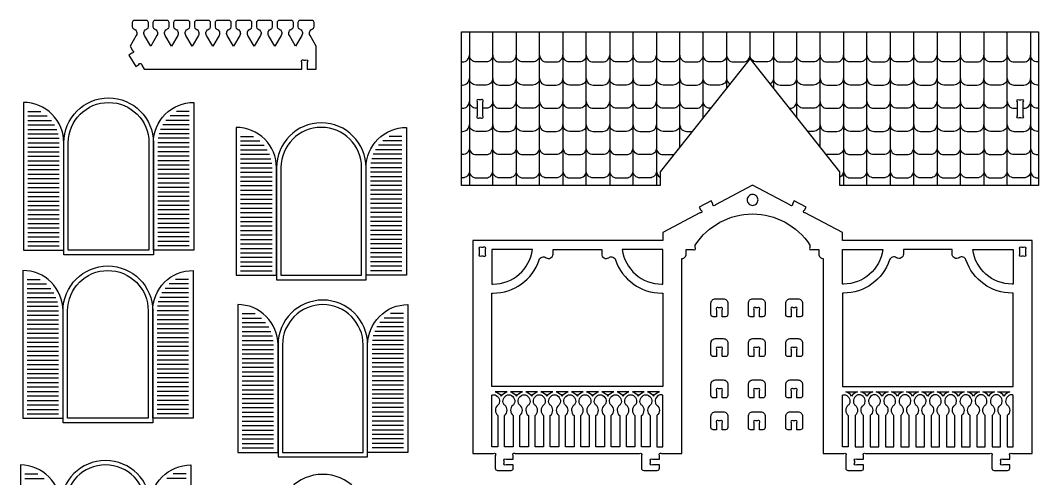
# Model space of a CAD drawing. Extents: x 3386 to 4524, y 988 to 1722.
# Drawn here: x 3386 to 3931, y 1476 to 1721 of the extents above; entities that cross this region are included whole.
import ezdxf

# ---------------------------------------------------------------- set-up
doc = ezdxf.new("R2010")
doc.units = 0
doc.header["$MEASUREMENT"] = 0
doc.layers.add('LAYER1', color=18, linetype='CONTINUOUS')

msp = doc.modelspace()

# ---------------------------------------------------------------- linework, layer by layer
at = {"layer": 'LAYER1'}
for points in [[(3444.72, 1707.22), (3446.08, 1705.01, -1), (3445.74, 1703.55), (3444.09, 1702.53), (3447.87, 1696.41), (3449.52, 1697.43, -1), (3450.98, 1697.08), (3452.34, 1694.88), (3536.67, 1694.88), (3536.67, 1698.62, -1), (3537.74, 1699.68), (3538.61, 1699.68, -1), (3539.67, 1698.62), (3539.67, 1694.88), (3544.47, 1694.88), (3544.47, 1707.21), (3541.12, 1713.02, -0.475677), (3542.45, 1716.5, 0.32375), (3543.27, 1717.64), (3543.27, 1719.89, 0.414214), (3542.07, 1721.09), (3535.79, 1721.09, 0.414214), (3534.59, 1719.89), (3534.59, 1717.64, 0.32375), (3535.41, 1716.5, -0.475677), (3536.74, 1713.02), (3533.39, 1707.21), (3530.04, 1713.02, -0.475677), (3531.36, 1716.5, 0.32375), (3532.19, 1717.64), (3532.19, 1719.89, 0.414214), (3530.99, 1721.09), (3524.7, 1721.09, 0.414214), (3523.5, 1719.89), (3523.5, 1717.64, 0.32375), (3524.33, 1716.5, -0.475677), (3525.66, 1713.02), (3522.3, 1707.21), (3518.95, 1713.02, -0.475677), (3520.28, 1716.5, 0.32375), (3521.1, 1717.64), (3521.1, 1719.89, 0.414214), (3519.9, 1721.09), (3513.62, 1721.09, 0.414214), (3512.42, 1719.89), (3512.42, 1717.64, 0.32375), (3513.24, 1716.5, -0.475677), (3514.57, 1713.02), (3511.22, 1707.21), (3507.87, 1713.02, -0.475677), (3509.2, 1716.5, 0.32375), (3510.02, 1717.64), (3510.02, 1719.89, 0.414214), (3508.82, 1721.09), (3502.54, 1721.09, 0.414214), (3501.34, 1719.89), (3501.34, 1717.64, 0.32375), (3502.16, 1716.5, -0.475677), (3503.49, 1713.02), (3500.14, 1707.21), (3496.78, 1713.02, -0.475677), (3498.11, 1716.5, 0.32375), (3498.94, 1717.64), (3498.94, 1719.89, 0.414214), (3497.74, 1721.09), (3491.45, 1721.09, 0.414214), (3490.25, 1719.89), (3490.25, 1717.64, 0.32375), (3491.08, 1716.5, -0.475677), (3492.4, 1713.02), (3489.05, 1707.21), (3485.7, 1713.02, -0.475677), (3487.03, 1716.5, 0.32375), (3487.85, 1717.64), (3487.85, 1719.89, 0.414214), (3486.65, 1721.09), (3480.37, 1721.09, 0.414214), (3479.17, 1719.89), (3479.17, 1717.64, 0.32375), (3479.99, 1716.5, -0.475677), (3481.32, 1713.02), (3477.97, 1707.21), (3474.62, 1713.02, -0.475677), (3475.94, 1716.5, 0.32375), (3476.77, 1717.64), (3476.77, 1719.89, 0.414214), (3475.57, 1721.09), (3469.28, 1721.09, 0.414214), (3468.08, 1719.89), (3468.08, 1717.64, 0.32375), (3468.91, 1716.5, -0.475677), (3470.24, 1713.02), (3466.88, 1707.21), (3463.53, 1713.02, -0.475677), (3464.86, 1716.5, 0.32375), (3465.68, 1717.64), (3465.68, 1719.89, 0.414214), (3464.48, 1721.09), (3458.2, 1721.09, 0.414214), (3457, 1719.89), (3457, 1717.64, 0.32375), (3457.82, 1716.5, -0.475677), (3459.15, 1713.02), (3455.8, 1707.21), (3452.45, 1713.02, -0.475677), (3453.78, 1716.5, 0.32375), (3454.6, 1717.64), (3454.6, 1719.89, 0.414214), (3453.4, 1721.09), (3447.12, 1721.09, 0.414214), (3445.92, 1719.89), (3445.92, 1717.64, 0.32375), (3446.74, 1716.5, -0.475677), (3448.07, 1713.02)], [(3387.66, 1597.91), (3409.26, 1597.91), (3409.26, 1655.51, 0.414214), (3387.66, 1677.11)], [(3457.26, 1655.51), (3457.26, 1595.51), (3409.26, 1595.51), (3409.26, 1655.51, -1)], [(3454.86, 1655.51), (3454.86, 1597.91), (3411.66, 1597.91), (3411.66, 1655.51, -1)], [(3478.86, 1597.91), (3457.26, 1597.91), (3457.26, 1655.51, -0.414214), (3478.86, 1677.11)], [(3630.58, 1677.45), (3630.58, 1669.97, 1), (3631.64, 1668.91), (3632.52, 1668.91, 1), (3633.58, 1669.97), (3633.58, 1677.45, 1), (3632.52, 1678.51), (3631.64, 1678.51, 1)], [(3922.9, 1677.45), (3922.9, 1669.97, -1), (3921.84, 1668.91), (3920.96, 1668.91, -1), (3919.9, 1669.97), (3919.9, 1677.45, -1), (3920.96, 1678.51), (3921.84, 1678.51, -1)], [(3501.56, 1584.55), (3523.16, 1584.55), (3523.16, 1642.15, 0.414214), (3501.56, 1663.75)], [(3523.16, 1642.15), (3523.16, 1582.15), (3571.16, 1582.15), (3571.16, 1642.15, 1)], [(3525.56, 1642.15), (3525.56, 1584.55), (3568.76, 1584.55), (3568.76, 1642.15, 1)], [(3592.76, 1584.55), (3571.16, 1584.55), (3571.16, 1642.15, -0.414214), (3592.76, 1663.75)], [(3740.22, 1549.26), (3740.22, 1593.53, 0.414214), (3742.62, 1595.93), (3742.62, 1598.33), (3746.36, 1598.33, 1), (3747.42, 1599.39), (3747.42, 1600.73, -0.542632), (3808.8, 1600.73), (3808.8, 1599.39, 1), (3809.86, 1598.33), (3813.6, 1598.33), (3813.6, 1595.93, 0.414214), (3816, 1593.53), (3816, 1549.26), (3816, 1489.01), (3826.94, 1489.01, -1), (3828, 1487.95), (3828, 1481.21, 0.414214), (3829.2, 1480.01), (3836.4, 1480.01, 0.414214), (3837.6, 1481.21), (3837.6, 1483.01), (3833.86, 1483.01, -1), (3832.8, 1484.07), (3832.8, 1484.95, -1), (3833.86, 1486.01), (3837.6, 1486.01), (3837.6, 1487.95, -1), (3838.66, 1489.01), (3905.21, 1489.01, -1), (3906.27, 1487.95), (3906.27, 1481.21, 0.414214), (3907.47, 1480.01), (3914.67, 1480.01, 0.414214), (3915.87, 1481.21), (3915.87, 1483.01), (3912.13, 1483.01, -1), (3911.07, 1484.07), (3911.07, 1484.95, -1), (3912.13, 1486.01), (3915.87, 1486.01), (3915.87, 1487.95, -1), (3916.93, 1489.01), (3927.87, 1489.01), (3927.87, 1549.26), (3927.87, 1603.13), (3826.2, 1603.13), (3826.2, 1607.4), (3806.28, 1617.94, -1), (3805.84, 1619.37), (3806.74, 1621.08), (3800.38, 1624.45), (3799.47, 1622.74, -1), (3798.03, 1622.3), (3778.11, 1632.83), (3758.19, 1622.3, -1), (3756.75, 1622.74), (3755.85, 1624.45), (3749.48, 1621.08), (3750.39, 1619.37, -1), (3749.94, 1617.94), (3730.02, 1607.4), (3730.02, 1603.13), (3628.35, 1603.13), (3628.35, 1549.26), (3628.35, 1489.01), (3639.29, 1489.01, -1), (3640.35, 1487.95), (3640.35, 1481.21, 0.414214), (3641.55, 1480.01), (3648.75, 1480.01, 0.414214), (3649.95, 1481.21), (3649.95, 1483.01), (3646.21, 1483.01, -1), (3645.15, 1484.07), (3645.15, 1484.95, -1), (3646.21, 1486.01), (3649.95, 1486.01), (3649.95, 1487.95, -1), (3651.01, 1489.01), (3717.56, 1489.01, -1), (3718.62, 1487.95), (3718.62, 1481.21, 0.414214), (3719.82, 1480.01), (3727.02, 1480.01, 0.414214), (3728.22, 1481.21), (3728.22, 1483.01), (3724.48, 1483.01, -1), (3723.42, 1484.07), (3723.42, 1484.95, -1), (3724.48, 1486.01), (3728.22, 1486.01), (3728.22, 1487.95, -1), (3729.28, 1489.01), (3740.22, 1489.01)], [(3778.11, 1627.83, 0.414214), (3775.19, 1624.9, 0.414214), (3778.11, 1621.98, 0.414214), (3781.04, 1624.9, 0.414214)], [(3634.95, 1598.46), (3634.95, 1595.79, -1), (3633.89, 1594.73), (3633.01, 1594.73, -1), (3631.95, 1595.79), (3631.95, 1598.46, -1), (3633.01, 1599.53), (3633.89, 1599.53, -1)], [(3639.09, 1579.78, 0.376684), (3660.21, 1598.33), (3638.55, 1598.33), (3638.55, 1579.78)], [(3638.55, 1549.26), (3638.55, 1574.98), (3639.09, 1574.98, 0.322075), (3663.83, 1592.76, -0.501769), (3667.49, 1593.96, 0.607857), (3671.27, 1595.92), (3671.27, 1598.33), (3697.3, 1598.33), (3697.3, 1595.92, 0.607857), (3701.08, 1593.96, -0.501769), (3704.74, 1592.76, 0.322075), (3729.48, 1574.98), (3730.02, 1574.99), (3730.02, 1549.26), (3730.02, 1525.01), (3638.55, 1525.01)], [(3730.02, 1579.78), (3730.02, 1598.33), (3708.36, 1598.33, 0.376684), (3729.48, 1579.78)], [(3826.2, 1579.78), (3826.2, 1598.33), (3847.86, 1598.33, -0.376684), (3826.74, 1579.78)], [(3826.2, 1549.26), (3826.2, 1525.01), (3917.67, 1525.01), (3917.67, 1549.26), (3917.67, 1574.98), (3917.13, 1574.98, -0.322075), (3892.39, 1592.76, 0.501769), (3888.73, 1593.96, -0.607857), (3884.95, 1595.92), (3884.95, 1598.33), (3858.92, 1598.33), (3858.92, 1595.92, -0.607857), (3855.14, 1593.96, 0.501769), (3851.48, 1592.76, -0.322075), (3826.74, 1574.98), (3826.2, 1574.99)], [(3917.13, 1579.78, -0.376684), (3896.01, 1598.33), (3917.67, 1598.33), (3917.67, 1579.78)], [(3924.27, 1598.46), (3924.27, 1595.79, -1), (3923.21, 1594.73), (3922.33, 1594.73, -1), (3921.27, 1595.79), (3921.27, 1598.46, -1), (3922.33, 1599.53), (3923.21, 1599.53, -1)], [(3387.26, 1507.91), (3408.86, 1507.91), (3408.86, 1565.51, 0.414214), (3387.26, 1587.11)], [(3456.86, 1565.51), (3456.86, 1505.51), (3408.86, 1505.51), (3408.86, 1565.51, -1)], [(3454.46, 1565.51), (3454.46, 1507.91), (3411.26, 1507.91), (3411.26, 1565.51, -1)], [(3478.46, 1507.91), (3456.86, 1507.91), (3456.86, 1565.51, -0.414214), (3478.46, 1587.11)], [(3523.97, 1547.24), (3523.97, 1487.24), (3571.97, 1487.24), (3571.97, 1547.24, 1)], [(3755.84, 1563.55), (3755.84, 1569.55, -0.414214), (3758.24, 1571.95), (3762.44, 1571.95, -0.414214), (3764.84, 1569.55), (3764.84, 1563.55, -0.414214), (3763.64, 1562.35), (3761.84, 1562.35), (3761.84, 1566.08, 1), (3760.78, 1567.15), (3759.9, 1567.15, 1), (3758.84, 1566.08), (3758.84, 1562.35), (3757.04, 1562.35, -0.414214)], [(3775.84, 1563.55), (3775.84, 1569.55, -0.414214), (3778.24, 1571.95), (3782.44, 1571.95, -0.414214), (3784.84, 1569.55), (3784.84, 1563.55, -0.414214), (3783.64, 1562.35), (3781.84, 1562.35), (3781.84, 1566.08, 1), (3780.78, 1567.15), (3779.91, 1567.15, 1), (3778.84, 1566.08), (3778.84, 1562.35), (3777.04, 1562.35, -0.414214)], [(3795.85, 1563.55), (3795.85, 1569.55, -0.414214), (3798.25, 1571.95), (3802.45, 1571.95, -0.414214), (3804.85, 1569.55), (3804.85, 1563.55, -0.414214), (3803.65, 1562.35), (3801.85, 1562.35), (3801.85, 1566.08, 1), (3800.78, 1567.15), (3799.91, 1567.15, 1), (3798.85, 1566.08), (3798.85, 1562.35), (3797.05, 1562.35, -0.414214)], [(3502.37, 1489.64), (3523.97, 1489.64), (3523.97, 1547.24, 0.414214), (3502.37, 1568.84)], [(3526.37, 1547.24), (3526.37, 1489.64), (3569.57, 1489.64), (3569.57, 1547.24, 1)], [(3593.57, 1489.64), (3571.97, 1489.64), (3571.97, 1547.24, -0.414214), (3593.57, 1568.84)], [(3755.84, 1542.21), (3755.84, 1548.21, -0.414214), (3758.24, 1550.61), (3762.44, 1550.61, -0.414214), (3764.84, 1548.21), (3764.84, 1542.21, -0.414214), (3763.64, 1541.01), (3761.84, 1541.01), (3761.84, 1544.75, 1), (3760.78, 1545.81), (3759.9, 1545.81, 1), (3758.84, 1544.75), (3758.84, 1541.01), (3757.04, 1541.01, -0.414214)], [(3775.84, 1542.21), (3775.84, 1548.21, -0.414214), (3778.24, 1550.61), (3782.44, 1550.61, -0.414214), (3784.84, 1548.21), (3784.84, 1542.21, -0.414214), (3783.64, 1541.01), (3781.84, 1541.01), (3781.84, 1544.75, 1), (3780.78, 1545.81), (3779.91, 1545.81, 1), (3778.84, 1544.75), (3778.84, 1541.01), (3777.04, 1541.01, -0.414214)], [(3795.85, 1542.21), (3795.85, 1548.21, -0.414214), (3798.25, 1550.61), (3802.45, 1550.61, -0.414214), (3804.85, 1548.21), (3804.85, 1542.21, -0.414214), (3803.65, 1541.01), (3801.85, 1541.01), (3801.85, 1544.75, 1), (3800.78, 1545.81), (3799.91, 1545.81, 1), (3798.85, 1544.75), (3798.85, 1541.01), (3797.05, 1541.01, -0.414214)], [(3755.84, 1520.05), (3755.84, 1526.05, -0.414214), (3758.24, 1528.45), (3762.44, 1528.45, -0.414214), (3764.84, 1526.05), (3764.84, 1520.05, -0.414214), (3763.64, 1518.85), (3761.84, 1518.85), (3761.84, 1522.59, 1), (3760.78, 1523.65), (3759.9, 1523.65, 1), (3758.84, 1522.59), (3758.84, 1518.85), (3757.04, 1518.85, -0.414214)], [(3775.84, 1520.05), (3775.84, 1526.05, -0.414214), (3778.24, 1528.45), (3782.44, 1528.45, -0.414214), (3784.84, 1526.05), (3784.84, 1520.05, -0.414214), (3783.64, 1518.85), (3781.84, 1518.85), (3781.84, 1522.59, 1), (3780.78, 1523.65), (3779.91, 1523.65, 1), (3778.84, 1522.59), (3778.84, 1518.85), (3777.04, 1518.85, -0.414214)], [(3795.85, 1520.05), (3795.85, 1526.05, -0.414214), (3798.25, 1528.45), (3802.45, 1528.45, -0.414214), (3804.85, 1526.05), (3804.85, 1520.05, -0.414214), (3803.65, 1518.85), (3801.85, 1518.85), (3801.85, 1522.59, 1), (3800.78, 1523.65), (3799.91, 1523.65, 1), (3798.85, 1522.59), (3798.85, 1518.85), (3797.05, 1518.85, -0.414214)], [(3646.7, 1522.13), (3640.33, 1522.13, -0.196954), (3643.52, 1519.83, -0.196954)], [(3654.86, 1522.13), (3648.49, 1522.13, -0.196954), (3651.67, 1519.83, -0.196954)], [(3659.83, 1519.83, -0.196954), (3663.01, 1522.13), (3656.64, 1522.13, -0.196954)], [(3671.16, 1522.13), (3664.79, 1522.13, -0.196954), (3667.98, 1519.83, -0.196954)], [(3679.32, 1522.13), (3672.95, 1522.13, -0.196954), (3676.13, 1519.83, -0.196954)], [(3687.47, 1522.13), (3681.1, 1522.13, -0.196954), (3684.29, 1519.83, -0.196954)], [(3692.44, 1519.83, -0.196954), (3695.62, 1522.13), (3689.26, 1522.13, -0.196954)], [(3703.78, 1522.13), (3697.41, 1522.13, -0.196954), (3700.59, 1519.83, -0.196954)], [(3708.75, 1519.83, -0.196954), (3711.93, 1522.13), (3705.56, 1522.13, -0.196954)], [(3720.09, 1522.13), (3713.72, 1522.13, -0.196954), (3716.9, 1519.83, -0.196954)], [(3728.24, 1522.13), (3721.87, 1522.13, -0.196954), (3725.05, 1519.83, -0.196954)], [(3827.98, 1522.13), (3834.35, 1522.13, 0.196954), (3831.17, 1519.83, 0.196954)], [(3836.14, 1522.13), (3842.51, 1522.13, 0.196954), (3839.32, 1519.83, 0.196954)], [(3847.48, 1519.83, 0.196954), (3844.29, 1522.13), (3850.66, 1522.13, 0.196954)], [(3852.44, 1522.13), (3858.81, 1522.13, 0.196954), (3855.63, 1519.83, 0.196954)], [(3863.78, 1519.83, 0.196954), (3860.6, 1522.13), (3866.97, 1522.13, 0.196954)], [(3868.75, 1522.13), (3875.12, 1522.13, 0.196954), (3871.94, 1519.83, 0.196954)], [(3876.91, 1522.13), (3883.27, 1522.13, 0.196954), (3880.09, 1519.83, 0.196954)], [(3885.06, 1522.13), (3891.43, 1522.13, 0.196954), (3888.24, 1519.83, 0.196954)], [(3896.4, 1519.83, 0.196954), (3893.21, 1522.13), (3899.58, 1522.13, 0.196954)], [(3901.37, 1522.13), (3907.74, 1522.13, 0.196954), (3904.55, 1519.83, 0.196954)], [(3909.52, 1522.13), (3915.89, 1522.13, 0.196954), (3912.7, 1519.83, 0.196954)], [(3638.55, 1520.38, -0.065439), (3639.44, 1520.58, -0.466916), (3642.49, 1516.16, -0.158726), (3641.67, 1514.92, 0.487801), (3641.72, 1509.49), (3641.72, 1492.61), (3638.55, 1492.61)], [(3644.54, 1516.16, -0.466916), (3647.59, 1520.58, -0.466916), (3650.65, 1516.16, -0.158726), (3649.83, 1514.92, 0.487801), (3649.87, 1509.49), (3649.87, 1492.61), (3645.32, 1492.61), (3645.32, 1509.49, 0.487801), (3645.36, 1514.92, -0.158726)], [(3652.7, 1516.16, -0.466916), (3655.75, 1520.58, -0.466916), (3658.8, 1516.16, -0.158726), (3657.98, 1514.92, 0.487801), (3658.03, 1509.49), (3658.03, 1492.61), (3653.47, 1492.61), (3653.47, 1509.49, 0.487801), (3653.52, 1514.92, -0.158726)], [(3660.85, 1516.16, -0.466916), (3663.9, 1520.58, -0.466916), (3666.95, 1516.16, -0.158726), (3666.13, 1514.92, 0.487801), (3666.18, 1509.49), (3666.18, 1492.61), (3661.63, 1492.61), (3661.63, 1509.49, 0.487801), (3661.67, 1514.92, -0.158726)], [(3669.01, 1516.16, -0.466916), (3672.06, 1520.58, -0.466916), (3675.11, 1516.16, -0.158726), (3674.29, 1514.92, 0.487801), (3674.33, 1509.49), (3674.33, 1492.61), (3669.78, 1492.61), (3669.78, 1509.49, 0.487801), (3669.83, 1514.92, -0.158726)], [(3677.16, 1516.16, -0.466916), (3680.21, 1520.58, -0.466916), (3683.26, 1516.16, -0.158726), (3682.44, 1514.92, 0.487801), (3682.49, 1509.49), (3682.49, 1492.61), (3677.93, 1492.61), (3677.93, 1509.49, 0.487801), (3677.98, 1514.92, -0.158726)], [(3685.31, 1516.16, -0.466916), (3688.36, 1520.58, -0.466916), (3691.41, 1516.16, -0.158726), (3690.59, 1514.92, 0.487801), (3690.64, 1509.49), (3690.64, 1492.61), (3686.09, 1492.61), (3686.09, 1509.49, 0.487801), (3686.13, 1514.92, -0.158726)], [(3693.47, 1516.16, -0.466916), (3696.52, 1520.58, -0.466916), (3699.57, 1516.16, -0.158726), (3698.75, 1514.92, 0.487801), (3698.79, 1509.49), (3698.79, 1492.61), (3694.24, 1492.61), (3694.24, 1509.49, 0.487801), (3694.29, 1514.92, -0.158726)], [(3701.62, 1516.16, -0.466916), (3704.67, 1520.58, -0.466916), (3707.72, 1516.16, -0.158726), (3706.9, 1514.92, 0.487801), (3706.95, 1509.49), (3706.95, 1492.61), (3702.39, 1492.61), (3702.39, 1509.49, 0.487801), (3702.44, 1514.92, -0.158726)], [(3709.77, 1516.16, -0.466916), (3712.82, 1520.58, -0.466916), (3715.87, 1516.16, -0.158726), (3715.05, 1514.92, 0.487801), (3715.1, 1509.49), (3715.1, 1492.61), (3710.55, 1492.61), (3710.55, 1509.49, 0.487801), (3710.59, 1514.92, -0.158726)], [(3717.93, 1516.16, -0.466916), (3720.98, 1520.58, -0.466916), (3724.03, 1516.16, -0.158726), (3723.21, 1514.92, 0.487801), (3723.25, 1509.49), (3723.25, 1492.61), (3718.7, 1492.61), (3718.7, 1509.49, 0.487801), (3718.75, 1514.92, -0.158726)], [(3730.02, 1520.38, 0.065439), (3729.13, 1520.58, 0.466916), (3726.08, 1516.16, 0.158726), (3726.9, 1514.92, -0.487801), (3726.85, 1509.49), (3726.85, 1492.61), (3730.02, 1492.61)], [(3826.2, 1520.38, -0.065439), (3827.09, 1520.58, -0.466916), (3830.14, 1516.16, -0.158726), (3829.32, 1514.92, 0.487801), (3829.37, 1509.49), (3829.37, 1492.61), (3826.2, 1492.61)], [(3838.29, 1516.16, 0.466916), (3835.24, 1520.58, 0.466916), (3832.19, 1516.16, 0.158726), (3833.01, 1514.92, -0.487801), (3832.97, 1509.49), (3832.97, 1492.61), (3837.52, 1492.61), (3837.52, 1509.49, -0.487801), (3837.48, 1514.92, 0.158726)], [(3846.45, 1516.16, 0.466916), (3843.4, 1520.58, 0.466916), (3840.35, 1516.16, 0.158726), (3841.17, 1514.92, -0.487801), (3841.12, 1509.49), (3841.12, 1492.61), (3845.68, 1492.61), (3845.68, 1509.49, -0.487801), (3845.63, 1514.92, 0.158726)], [(3854.6, 1516.16, 0.466916), (3851.55, 1520.58, 0.466916), (3848.5, 1516.16, 0.158726), (3849.32, 1514.92, -0.487801), (3849.28, 1509.49), (3849.28, 1492.61), (3853.83, 1492.61), (3853.83, 1509.49, -0.487801), (3853.78, 1514.92, 0.158726)], [(3862.76, 1516.16, 0.466916), (3859.71, 1520.58, 0.466916), (3856.66, 1516.16, 0.158726), (3857.48, 1514.92, -0.487801), (3857.43, 1509.49), (3857.43, 1492.61), (3861.98, 1492.61), (3861.98, 1509.49, -0.487801), (3861.94, 1514.92, 0.158726)], [(3870.91, 1516.16, 0.466916), (3867.86, 1520.58, 0.466916), (3864.81, 1516.16, 0.158726), (3865.63, 1514.92, -0.487801), (3865.58, 1509.49), (3865.58, 1492.61), (3870.14, 1492.61), (3870.14, 1509.49, -0.487801), (3870.09, 1514.92, 0.158726)], [(3879.06, 1516.16, 0.466916), (3876.01, 1520.58, 0.466916), (3872.96, 1516.16, 0.158726), (3873.78, 1514.92, -0.487801), (3873.74, 1509.49), (3873.74, 1492.61), (3878.29, 1492.61), (3878.29, 1509.49, -0.487801), (3878.24, 1514.92, 0.158726)], [(3887.22, 1516.16, 0.466916), (3884.17, 1520.58, 0.466916), (3881.12, 1516.16, 0.158726), (3881.94, 1514.92, -0.487801), (3881.89, 1509.49), (3881.89, 1492.61), (3886.44, 1492.61), (3886.44, 1509.49, -0.487801), (3886.4, 1514.92, 0.158726)], [(3895.37, 1516.16, 0.466916), (3892.32, 1520.58, 0.466916), (3889.27, 1516.16, 0.158726), (3890.09, 1514.92, -0.487801), (3890.04, 1509.49), (3890.04, 1492.61), (3894.6, 1492.61), (3894.6, 1509.49, -0.487801), (3894.55, 1514.92, 0.158726)], [(3903.52, 1516.16, 0.466916), (3900.47, 1520.58, 0.466916), (3897.42, 1516.16, 0.158726), (3898.24, 1514.92, -0.487801), (3898.2, 1509.49), (3898.2, 1492.61), (3902.75, 1492.61), (3902.75, 1509.49, -0.487801), (3902.7, 1514.92, 0.158726)], [(3911.68, 1516.16, 0.466916), (3908.63, 1520.58, 0.466916), (3905.58, 1516.16, 0.158726), (3906.4, 1514.92, -0.487801), (3906.35, 1509.49), (3906.35, 1492.61), (3910.9, 1492.61), (3910.9, 1509.49, -0.487801), (3910.86, 1514.92, 0.158726)], [(3917.67, 1520.38, 0.065439), (3916.78, 1520.58, 0.466916), (3913.73, 1516.16, 0.158726), (3914.55, 1514.92, -0.487801), (3914.5, 1509.49), (3914.5, 1492.61), (3917.67, 1492.61)], [(3755.84, 1502.99), (3755.84, 1508.99, -0.414214), (3758.24, 1511.39), (3762.44, 1511.39, -0.414214), (3764.84, 1508.99), (3764.84, 1502.99, -0.414214), (3763.64, 1501.79), (3761.84, 1501.79), (3761.84, 1505.52, 1), (3760.78, 1506.59), (3759.9, 1506.59, 1), (3758.84, 1505.52), (3758.84, 1501.79), (3757.04, 1501.79, -0.414214)], [(3775.84, 1502.99), (3775.84, 1508.99, -0.414214), (3778.24, 1511.39), (3782.44, 1511.39, -0.414214), (3784.84, 1508.99), (3784.84, 1502.99, -0.414214), (3783.64, 1501.79), (3781.84, 1501.79), (3781.84, 1505.52, 1), (3780.78, 1506.59), (3779.91, 1506.59, 1), (3778.84, 1505.52), (3778.84, 1501.79), (3777.04, 1501.79, -0.414214)], [(3795.85, 1502.99), (3795.85, 1508.99, -0.414214), (3798.25, 1511.39), (3802.45, 1511.39, -0.414214), (3804.85, 1508.99), (3804.85, 1502.99, -0.414214), (3803.65, 1501.79), (3801.85, 1501.79), (3801.85, 1505.52, 1), (3800.78, 1506.59), (3799.91, 1506.59, 1), (3798.85, 1505.52), (3798.85, 1501.79), (3797.05, 1501.79, -0.414214)], [(3407.6, 1461.32), (3407.6, 1401.32), (3455.6, 1401.32), (3455.6, 1461.32, 1)], [(3386, 1403.72), (3407.6, 1403.72), (3407.6, 1461.32, 0.414214), (3386, 1482.92)], [(3410, 1461.32), (3410, 1403.72), (3453.2, 1403.72), (3453.2, 1461.32, 1)], [(3477.2, 1403.72), (3455.6, 1403.72), (3455.6, 1461.32, -0.414214), (3477.2, 1482.92)], [(3523.9, 1453.87), (3523.9, 1393.87), (3571.9, 1393.87), (3571.9, 1453.87, 1)]]:
    msp.add_lwpolyline(points, format="xyb", close=True, dxfattribs=at)
msp.add_lwpolyline([(3728.65, 1640.03), (3728.65, 1632.56), (3622.18, 1632.56), (3622.18, 1714.86), (3931.3, 1714.86), (3931.3, 1632.56), (3824.83, 1632.56), (3824.83, 1640.03), (3776.74, 1700.64)], close=True, dxfattribs=at)
for points in [[(3626.45, 1714.86), (3626.45, 1632.56)], [(3638.98, 1632.56), (3638.98, 1714.86)], [(3651.5, 1714.86), (3651.5, 1632.56)], [(3664.03, 1632.56), (3664.03, 1714.86)], [(3676.55, 1714.86), (3676.55, 1632.56)], [(3689.07, 1632.56), (3689.07, 1714.86)], [(3701.6, 1714.86), (3701.6, 1632.56)], [(3714.12, 1632.56), (3714.12, 1714.86)], [(3726.64, 1714.86), (3726.64, 1632.56)], [(3739.17, 1653.29), (3739.17, 1714.86)], [(3751.69, 1669.07), (3751.69, 1714.86)], [(3764.22, 1714.86), (3764.22, 1684.86)], [(3776.74, 1700.64), (3776.74, 1714.86)], [(3789.26, 1714.86), (3789.26, 1684.86)], [(3801.79, 1669.07), (3801.79, 1714.86)], [(3814.31, 1653.29), (3814.31, 1714.86)], [(3826.83, 1714.86), (3826.83, 1632.56)], [(3839.36, 1632.56), (3839.36, 1714.86)], [(3851.88, 1714.86), (3851.88, 1632.56)], [(3864.41, 1632.56), (3864.41, 1714.86)], [(3876.93, 1714.86), (3876.93, 1632.56)], [(3889.45, 1632.56), (3889.45, 1714.86)], [(3901.98, 1714.86), (3901.98, 1632.56)], [(3914.5, 1632.56), (3914.5, 1714.86)], [(3927.02, 1714.86), (3927.02, 1632.56)], [(3390.06, 1672.31), (3396.96, 1672.31)], [(3390.06, 1669.91), (3400.36, 1669.91)], [(3476.46, 1669.91), (3466.16, 1669.91)], [(3476.46, 1672.31), (3469.57, 1672.31)], [(3390.06, 1667.51), (3402.65, 1667.51)], [(3390.06, 1665.11), (3404.29, 1665.11)], [(3476.46, 1665.11), (3462.24, 1665.11)], [(3476.46, 1667.51), (3463.88, 1667.51)], [(3390.06, 1662.71), (3405.46, 1662.71)], [(3390.06, 1660.31), (3406.25, 1660.31)], [(3390.06, 1657.91), (3406.71, 1657.91)], [(3476.46, 1657.91), (3459.81, 1657.91)], [(3476.46, 1660.31), (3460.27, 1660.31)], [(3476.46, 1662.71), (3461.07, 1662.71)], [(3503.96, 1658.95), (3510.86, 1658.95)], [(3590.36, 1658.95), (3583.47, 1658.95)], [(3390.06, 1655.51), (3406.86, 1655.51)], [(3390.06, 1653.11), (3406.86, 1653.11)], [(3476.46, 1655.51), (3459.66, 1655.51)], [(3476.46, 1653.11), (3459.66, 1653.11)], [(3503.96, 1656.55), (3514.26, 1656.55)], [(3503.96, 1654.15), (3516.55, 1654.15)], [(3590.36, 1654.15), (3577.77, 1654.15)], [(3590.36, 1656.55), (3580.06, 1656.55)], [(3390.06, 1650.71), (3406.86, 1650.71)], [(3390.06, 1648.31), (3406.86, 1648.31)], [(3476.46, 1650.71), (3459.66, 1650.71)], [(3476.46, 1648.31), (3459.66, 1648.31)], [(3503.96, 1651.75), (3518.19, 1651.75)], [(3503.96, 1649.35), (3519.36, 1649.35)], [(3503.96, 1646.95), (3520.15, 1646.95)], [(3590.36, 1646.95), (3574.17, 1646.95)], [(3590.36, 1649.35), (3574.96, 1649.35)], [(3590.36, 1651.75), (3576.14, 1651.75)], [(3390.06, 1645.91), (3406.86, 1645.91)], [(3390.06, 1643.51), (3406.86, 1643.51)], [(3476.46, 1645.91), (3459.66, 1645.91)], [(3476.46, 1643.51), (3459.66, 1643.51)], [(3503.96, 1644.55), (3520.61, 1644.55)], [(3503.96, 1642.15), (3520.76, 1642.15)], [(3590.36, 1642.15), (3573.56, 1642.15)], [(3590.36, 1644.55), (3573.71, 1644.55)], [(3390.06, 1641.11), (3406.86, 1641.11)], [(3390.06, 1638.71), (3406.86, 1638.71)], [(3390.06, 1636.31), (3406.86, 1636.31)], [(3476.46, 1641.11), (3459.66, 1641.11)], [(3476.46, 1638.71), (3459.66, 1638.71)], [(3476.46, 1636.31), (3459.66, 1636.31)], [(3503.96, 1639.75), (3520.76, 1639.75)], [(3503.96, 1637.35), (3520.76, 1637.35)], [(3590.36, 1639.75), (3573.56, 1639.75)], [(3590.36, 1637.35), (3573.56, 1637.35)], [(3390.06, 1633.91), (3406.86, 1633.91)], [(3390.06, 1631.51), (3406.86, 1631.51)], [(3476.46, 1633.91), (3459.66, 1633.91)], [(3476.46, 1631.51), (3459.66, 1631.51)], [(3503.96, 1634.95), (3520.76, 1634.95)], [(3503.96, 1632.55), (3520.76, 1632.55)], [(3590.36, 1634.95), (3573.56, 1634.95)], [(3590.36, 1632.55), (3573.56, 1632.55)], [(3390.06, 1629.11), (3406.86, 1629.11)], [(3390.06, 1626.71), (3406.86, 1626.71)], [(3476.46, 1629.11), (3459.66, 1629.11)], [(3476.46, 1626.71), (3459.66, 1626.71)], [(3503.96, 1630.15), (3520.76, 1630.15)], [(3503.96, 1627.75), (3520.76, 1627.75)], [(3503.96, 1625.35), (3520.76, 1625.35)], [(3590.36, 1630.15), (3573.56, 1630.15)], [(3590.36, 1627.75), (3573.56, 1627.75)], [(3590.36, 1625.35), (3573.56, 1625.35)], [(3390.06, 1624.31), (3406.86, 1624.31)], [(3390.06, 1621.91), (3406.86, 1621.91)], [(3476.46, 1624.31), (3459.66, 1624.31)], [(3476.46, 1621.91), (3459.66, 1621.91)], [(3503.96, 1622.95), (3520.76, 1622.95)], [(3503.96, 1620.55), (3520.76, 1620.55)], [(3590.36, 1622.95), (3573.56, 1622.95)], [(3590.36, 1620.55), (3573.56, 1620.55)], [(3390.06, 1619.51), (3406.86, 1619.51)], [(3390.06, 1617.11), (3406.86, 1617.11)], [(3390.06, 1614.71), (3406.86, 1614.71)], [(3476.46, 1619.51), (3459.66, 1619.51)], [(3476.46, 1617.11), (3459.66, 1617.11)], [(3476.46, 1614.71), (3459.66, 1614.71)], [(3503.96, 1618.15), (3520.76, 1618.15)], [(3503.96, 1615.75), (3520.76, 1615.75)], [(3590.36, 1618.15), (3573.56, 1618.15)], [(3590.36, 1615.75), (3573.56, 1615.75)], [(3390.06, 1612.31), (3406.86, 1612.31)], [(3390.06, 1609.91), (3406.86, 1609.91)], [(3476.46, 1612.31), (3459.66, 1612.31)], [(3476.46, 1609.91), (3459.66, 1609.91)], [(3503.96, 1613.35), (3520.76, 1613.35)], [(3503.96, 1610.95), (3520.76, 1610.95)], [(3590.36, 1613.35), (3573.56, 1613.35)], [(3590.36, 1610.95), (3573.56, 1610.95)], [(3390.06, 1607.51), (3406.86, 1607.51)], [(3390.06, 1605.11), (3406.86, 1605.11)], [(3476.46, 1607.51), (3459.66, 1607.51)], [(3476.46, 1605.11), (3459.66, 1605.11)], [(3503.96, 1608.55), (3520.76, 1608.55)], [(3503.96, 1606.15), (3520.76, 1606.15)], [(3503.96, 1603.75), (3520.76, 1603.75)], [(3590.36, 1608.55), (3573.56, 1608.55)], [(3590.36, 1606.15), (3573.56, 1606.15)], [(3590.36, 1603.75), (3573.56, 1603.75)], [(3390.06, 1602.71), (3406.86, 1602.71)], [(3390.06, 1600.31), (3406.86, 1600.31)], [(3476.46, 1602.71), (3459.66, 1602.71)], [(3476.46, 1600.31), (3459.66, 1600.31)], [(3503.96, 1601.35), (3520.76, 1601.35)], [(3503.96, 1598.95), (3520.76, 1598.95)], [(3590.36, 1601.35), (3573.56, 1601.35)], [(3590.36, 1598.95), (3573.56, 1598.95)], [(3503.96, 1596.55), (3520.76, 1596.55)], [(3503.96, 1594.15), (3520.76, 1594.15)], [(3590.36, 1596.55), (3573.56, 1596.55)], [(3590.36, 1594.15), (3573.56, 1594.15)], [(3503.96, 1591.75), (3520.76, 1591.75)], [(3503.96, 1589.35), (3520.76, 1589.35)], [(3503.96, 1586.95), (3520.76, 1586.95)], [(3590.36, 1591.75), (3573.56, 1591.75)], [(3590.36, 1589.35), (3573.56, 1589.35)], [(3590.36, 1586.95), (3573.56, 1586.95)], [(3389.66, 1582.31), (3396.56, 1582.31)], [(3476.06, 1582.31), (3469.16, 1582.31)], [(3389.66, 1579.91), (3399.96, 1579.91)], [(3389.66, 1577.51), (3402.25, 1577.51)], [(3476.06, 1577.51), (3463.47, 1577.51)], [(3476.06, 1579.91), (3465.76, 1579.91)], [(3389.66, 1575.11), (3403.89, 1575.11)], [(3389.66, 1572.71), (3405.06, 1572.71)], [(3476.06, 1572.71), (3460.66, 1572.71)], [(3476.06, 1575.11), (3461.83, 1575.11)], [(3389.66, 1570.31), (3405.85, 1570.31)], [(3389.66, 1567.91), (3406.31, 1567.91)], [(3389.66, 1565.51), (3406.46, 1565.51)], [(3476.06, 1565.51), (3459.26, 1565.51)], [(3476.06, 1567.91), (3459.41, 1567.91)], [(3476.06, 1570.31), (3459.87, 1570.31)], [(3389.66, 1563.11), (3406.46, 1563.11)], [(3389.66, 1560.71), (3406.46, 1560.71)], [(3476.06, 1563.11), (3459.26, 1563.11)], [(3476.06, 1560.71), (3459.26, 1560.71)], [(3504.77, 1564.04), (3511.66, 1564.04)], [(3504.77, 1561.64), (3515.07, 1561.64)], [(3591.17, 1561.64), (3580.87, 1561.64)], [(3591.17, 1564.04), (3584.27, 1564.04)], [(3389.66, 1558.31), (3406.46, 1558.31)], [(3389.66, 1555.91), (3406.46, 1555.91)], [(3476.06, 1558.31), (3459.26, 1558.31)], [(3476.06, 1555.91), (3459.26, 1555.91)], [(3504.77, 1559.24), (3517.35, 1559.24)], [(3504.77, 1556.84), (3518.99, 1556.84)], [(3504.77, 1554.44), (3520.16, 1554.44)], [(3591.17, 1554.44), (3575.77, 1554.44)], [(3591.17, 1556.84), (3576.94, 1556.84)], [(3591.17, 1559.24), (3578.58, 1559.24)], [(3389.66, 1553.51), (3406.46, 1553.51)], [(3389.66, 1551.11), (3406.46, 1551.11)], [(3389.66, 1548.71), (3406.46, 1548.71)], [(3476.06, 1553.51), (3459.26, 1553.51)], [(3476.06, 1551.11), (3459.26, 1551.11)], [(3476.06, 1548.71), (3459.26, 1548.71)], [(3504.77, 1552.04), (3520.96, 1552.04)], [(3504.77, 1549.64), (3521.42, 1549.64)], [(3591.17, 1549.64), (3574.52, 1549.64)], [(3591.17, 1552.04), (3574.98, 1552.04)], [(3389.66, 1546.31), (3406.46, 1546.31)], [(3389.66, 1543.91), (3406.46, 1543.91)], [(3476.06, 1546.31), (3459.26, 1546.31)], [(3476.06, 1543.91), (3459.26, 1543.91)], [(3504.77, 1547.24), (3521.57, 1547.24)], [(3504.77, 1544.84), (3521.57, 1544.84)], [(3591.17, 1547.24), (3574.37, 1547.24)], [(3591.17, 1544.84), (3574.37, 1544.84)], [(3389.66, 1541.51), (3406.46, 1541.51)], [(3389.66, 1539.11), (3406.46, 1539.11)], [(3476.06, 1541.51), (3459.26, 1541.51)], [(3476.06, 1539.11), (3459.26, 1539.11)], [(3504.77, 1542.44), (3521.57, 1542.44)], [(3504.77, 1540.04), (3521.57, 1540.04)], [(3591.17, 1542.44), (3574.37, 1542.44)], [(3591.17, 1540.04), (3574.37, 1540.04)], [(3389.66, 1536.71), (3406.46, 1536.71)], [(3389.66, 1534.31), (3406.46, 1534.31)], [(3476.06, 1536.71), (3459.26, 1536.71)], [(3476.06, 1534.31), (3459.26, 1534.31)], [(3504.77, 1537.64), (3521.57, 1537.64)], [(3504.77, 1535.24), (3521.57, 1535.24)], [(3504.77, 1532.84), (3521.57, 1532.84)], [(3591.17, 1537.64), (3574.37, 1537.64)], [(3591.17, 1535.24), (3574.37, 1535.24)], [(3591.17, 1532.84), (3574.37, 1532.84)], [(3389.66, 1531.91), (3406.46, 1531.91)], [(3389.66, 1529.51), (3406.46, 1529.51)], [(3389.66, 1527.11), (3406.46, 1527.11)], [(3476.06, 1531.91), (3459.26, 1531.91)], [(3476.06, 1529.51), (3459.26, 1529.51)], [(3476.06, 1527.11), (3459.26, 1527.11)], [(3504.77, 1530.44), (3521.57, 1530.44)], [(3504.77, 1528.04), (3521.57, 1528.04)], [(3591.17, 1530.44), (3574.37, 1530.44)], [(3591.17, 1528.04), (3574.37, 1528.04)], [(3389.66, 1524.71), (3406.46, 1524.71)], [(3389.66, 1522.31), (3406.46, 1522.31)], [(3476.06, 1524.71), (3459.26, 1524.71)], [(3476.06, 1522.31), (3459.26, 1522.31)], [(3504.77, 1525.64), (3521.57, 1525.64)], [(3504.77, 1523.24), (3521.57, 1523.24)], [(3591.17, 1525.64), (3574.37, 1525.64)], [(3591.17, 1523.24), (3574.37, 1523.24)], [(3389.66, 1519.91), (3406.46, 1519.91)], [(3389.66, 1517.51), (3406.46, 1517.51)], [(3476.06, 1519.91), (3459.26, 1519.91)], [(3476.06, 1517.51), (3459.26, 1517.51)], [(3504.77, 1520.84), (3521.57, 1520.84)], [(3504.77, 1518.44), (3521.57, 1518.44)], [(3504.77, 1516.04), (3521.57, 1516.04)], [(3591.17, 1520.84), (3574.37, 1520.84)], [(3591.17, 1518.44), (3574.37, 1518.44)], [(3591.17, 1516.04), (3574.37, 1516.04)], [(3389.66, 1515.11), (3406.46, 1515.11)], [(3389.66, 1512.71), (3406.46, 1512.71)], [(3476.06, 1515.11), (3459.26, 1515.11)], [(3476.06, 1512.71), (3459.26, 1512.71)], [(3504.77, 1513.64), (3521.57, 1513.64)], [(3504.77, 1511.24), (3521.57, 1511.24)], [(3591.17, 1513.64), (3574.37, 1513.64)], [(3591.17, 1511.24), (3574.37, 1511.24)], [(3389.66, 1510.31), (3406.46, 1510.31)], [(3476.06, 1510.31), (3459.26, 1510.31)], [(3504.77, 1508.84), (3521.57, 1508.84)], [(3504.77, 1506.44), (3521.57, 1506.44)], [(3591.17, 1508.84), (3574.37, 1508.84)], [(3591.17, 1506.44), (3574.37, 1506.44)], [(3504.77, 1504.04), (3521.57, 1504.04)], [(3504.77, 1501.64), (3521.57, 1501.64)], [(3591.17, 1504.04), (3574.37, 1504.04)], [(3591.17, 1501.64), (3574.37, 1501.64)], [(3504.77, 1499.24), (3521.57, 1499.24)], [(3504.77, 1496.84), (3521.57, 1496.84)], [(3504.77, 1494.44), (3521.57, 1494.44)], [(3591.17, 1499.24), (3574.37, 1499.24)], [(3591.17, 1496.84), (3574.37, 1496.84)], [(3591.17, 1494.44), (3574.37, 1494.44)], [(3504.77, 1492.04), (3521.57, 1492.04)], [(3591.17, 1492.04), (3574.37, 1492.04)], [(3388.4, 1478.12), (3395.29, 1478.12)], [(3474.8, 1478.12), (3467.9, 1478.12)], [(3388.4, 1475.72), (3398.7, 1475.72)], [(3474.8, 1475.72), (3464.5, 1475.72)]]:
    msp.add_lwpolyline(points, dxfattribs=at)
for points in [[(3622.18, 1698.84), (3622.85, 1698.84, 0.414214), (3626.45, 1702.44)], [(3638.98, 1702.44, -0.414214), (3635.38, 1698.84), (3630.05, 1698.84, -0.414214), (3626.45, 1702.44)], [(3638.98, 1702.44, 0.414214), (3642.58, 1698.84), (3647.9, 1698.84, 0.414214), (3651.5, 1702.44)], [(3664.03, 1702.44, -0.414214), (3660.43, 1698.84), (3655.1, 1698.84, -0.414214), (3651.5, 1702.44)], [(3664.03, 1702.44, 0.414214), (3667.63, 1698.84), (3672.95, 1698.84, 0.414214), (3676.55, 1702.44)], [(3689.07, 1702.44, -0.414214), (3685.47, 1698.84), (3680.15, 1698.84, -0.414214), (3676.55, 1702.44)], [(3689.07, 1702.44, 0.414214), (3692.67, 1698.84), (3698, 1698.84, 0.414214), (3701.6, 1702.44)], [(3714.12, 1702.44, -0.414214), (3710.52, 1698.84), (3705.2, 1698.84, -0.414214), (3701.6, 1702.44)], [(3714.12, 1702.44, 0.414214), (3717.72, 1698.84), (3723.04, 1698.84, 0.414214), (3726.64, 1702.44)], [(3739.17, 1702.44, -0.414214), (3735.57, 1698.84), (3730.24, 1698.84, -0.414214), (3726.64, 1702.44)], [(3739.17, 1702.44, 0.414214), (3742.77, 1698.84), (3748.09, 1698.84, 0.414214), (3751.69, 1702.44)], [(3764.22, 1702.44, -0.414214), (3760.62, 1698.84), (3755.29, 1698.84, -0.414214), (3751.69, 1702.44)], [(3764.22, 1702.44, 0.414214), (3767.82, 1698.84), (3773.14, 1698.84, 0.414214), (3776.74, 1702.44)], [(3789.26, 1702.44, -0.414214), (3785.66, 1698.84), (3780.34, 1698.84, -0.414214), (3776.74, 1702.44)], [(3789.26, 1702.44, 0.414214), (3792.86, 1698.84), (3798.19, 1698.84, 0.414214), (3801.79, 1702.44)], [(3814.31, 1702.44, -0.414214), (3810.71, 1698.84), (3805.39, 1698.84, -0.414214), (3801.79, 1702.44)], [(3814.31, 1702.44, 0.414214), (3817.91, 1698.84), (3823.23, 1698.84, 0.414214), (3826.83, 1702.44)], [(3839.36, 1702.44, -0.414214), (3835.76, 1698.84), (3830.43, 1698.84, -0.414214), (3826.83, 1702.44)], [(3839.36, 1702.44, 0.414214), (3842.96, 1698.84), (3848.28, 1698.84, 0.414214), (3851.88, 1702.44)], [(3864.41, 1702.44, -0.414214), (3860.81, 1698.84), (3855.48, 1698.84, -0.414214), (3851.88, 1702.44)], [(3864.41, 1702.44, 0.414214), (3868.01, 1698.84), (3873.33, 1698.84, 0.414214), (3876.93, 1702.44)], [(3889.45, 1702.44, -0.414214), (3885.85, 1698.84), (3880.53, 1698.84, -0.414214), (3876.93, 1702.44)], [(3889.45, 1702.44, 0.414214), (3893.05, 1698.84), (3898.38, 1698.84, 0.414214), (3901.98, 1702.44)], [(3914.5, 1702.44, -0.414214), (3910.9, 1698.84), (3905.58, 1698.84, -0.414214), (3901.98, 1702.44)], [(3914.5, 1702.44, 0.414214), (3918.1, 1698.84), (3923.42, 1698.84, 0.414214), (3927.02, 1702.44)], [(3931.3, 1698.84), (3930.62, 1698.84, -0.414214), (3927.02, 1702.44)], [(3622.18, 1686.42), (3622.85, 1686.42, 0.414214), (3626.45, 1690.02)], [(3638.98, 1690.02, -0.414214), (3635.38, 1686.42), (3630.05, 1686.42, -0.414214), (3626.45, 1690.02)], [(3638.98, 1690.02, 0.414214), (3642.58, 1686.42), (3647.9, 1686.42, 0.414214), (3651.5, 1690.02)], [(3664.03, 1690.02, -0.414214), (3660.43, 1686.42), (3655.1, 1686.42, -0.414214), (3651.5, 1690.02)], [(3664.03, 1690.02, 0.414214), (3667.63, 1686.42), (3672.95, 1686.42, 0.414214), (3676.55, 1690.02)], [(3689.07, 1690.02, -0.414214), (3685.47, 1686.42), (3680.15, 1686.42, -0.414214), (3676.55, 1690.02)], [(3689.07, 1690.02, 0.414214), (3692.67, 1686.42), (3698, 1686.42, 0.414214), (3701.6, 1690.02)], [(3714.12, 1690.02, -0.414214), (3710.52, 1686.42), (3705.2, 1686.42, -0.414214), (3701.6, 1690.02)], [(3714.12, 1690.02, 0.414214), (3717.72, 1686.42), (3723.04, 1686.42, 0.414214), (3726.64, 1690.02)], [(3739.17, 1690.02, -0.414214), (3735.57, 1686.42), (3730.24, 1686.42, -0.414214), (3726.64, 1690.02)], [(3739.17, 1690.02, 0.414214), (3742.77, 1686.42), (3748.09, 1686.42, 0.414214), (3751.69, 1690.02)], [(3764.22, 1690.02, -0.414214), (3760.62, 1686.42), (3755.29, 1686.42, -0.414214), (3751.69, 1690.02)], [(3764.22, 1690.02, 0.257762), (3765.9, 1686.98)], [(3789.26, 1690.02, -0.257762), (3787.58, 1686.98)], [(3789.26, 1690.02, 0.414214), (3792.86, 1686.42), (3798.19, 1686.42, 0.414214), (3801.79, 1690.02)], [(3814.31, 1690.02, -0.414214), (3810.71, 1686.42), (3805.39, 1686.42, -0.414214), (3801.79, 1690.02)], [(3814.31, 1690.02, 0.414214), (3817.91, 1686.42), (3823.23, 1686.42, 0.414214), (3826.83, 1690.02)], [(3839.36, 1690.02, -0.414214), (3835.76, 1686.42), (3830.43, 1686.42, -0.414214), (3826.83, 1690.02)], [(3839.36, 1690.02, 0.414214), (3842.96, 1686.42), (3848.28, 1686.42, 0.414214), (3851.88, 1690.02)], [(3864.41, 1690.02, -0.414214), (3860.81, 1686.42), (3855.48, 1686.42, -0.414214), (3851.88, 1690.02)], [(3864.41, 1690.02, 0.414214), (3868.01, 1686.42), (3873.33, 1686.42, 0.414214), (3876.93, 1690.02)], [(3889.45, 1690.02, -0.414214), (3885.85, 1686.42), (3880.53, 1686.42, -0.414214), (3876.93, 1690.02)], [(3889.45, 1690.02, 0.414214), (3893.05, 1686.42), (3898.38, 1686.42, 0.414214), (3901.98, 1690.02)], [(3914.5, 1690.02, -0.414214), (3910.9, 1686.42), (3905.58, 1686.42, -0.414214), (3901.98, 1690.02)], [(3914.5, 1690.02, 0.414214), (3918.1, 1686.42), (3923.42, 1686.42, 0.414214), (3927.02, 1690.02)], [(3931.3, 1686.42), (3930.62, 1686.42, -0.414214), (3927.02, 1690.02)], [(3622.18, 1674), (3622.85, 1674, 0.414214), (3626.45, 1677.6)], [(3630.58, 1674), (3630.05, 1674, -0.414214), (3626.45, 1677.6)], [(3638.98, 1677.6, -0.414214), (3635.38, 1674), (3633.58, 1674)], [(3638.98, 1677.6, 0.414214), (3642.58, 1674), (3647.9, 1674, 0.414214), (3651.5, 1677.6)], [(3664.03, 1677.6, -0.414214), (3660.43, 1674), (3655.1, 1674, -0.414214), (3651.5, 1677.6)], [(3664.03, 1677.6, 0.414214), (3667.63, 1674), (3672.95, 1674, 0.414214), (3676.55, 1677.6)], [(3689.07, 1677.6, -0.414214), (3685.47, 1674), (3680.15, 1674, -0.414214), (3676.55, 1677.6)], [(3689.07, 1677.6, 0.414214), (3692.67, 1674), (3698, 1674, 0.414214), (3701.6, 1677.6)], [(3714.12, 1677.6, -0.414214), (3710.52, 1674), (3705.2, 1674, -0.414214), (3701.6, 1677.6)], [(3714.12, 1677.6, 0.414214), (3717.72, 1674), (3723.04, 1674, 0.414214), (3726.64, 1677.6)], [(3739.17, 1677.6, -0.414214), (3735.57, 1674), (3730.24, 1674, -0.414214), (3726.64, 1677.6)], [(3739.17, 1677.6, 0.414214), (3742.77, 1674), (3748.09, 1674, 0.414214), (3751.69, 1677.6)], [(3755.6, 1674), (3755.29, 1674, -0.414214), (3751.69, 1677.6)], [(3797.87, 1674), (3798.19, 1674, 0.414214), (3801.79, 1677.6)], [(3814.31, 1677.6, -0.414214), (3810.71, 1674), (3805.39, 1674, -0.414214), (3801.79, 1677.6)], [(3814.31, 1677.6, 0.414214), (3817.91, 1674), (3823.23, 1674, 0.414214), (3826.83, 1677.6)], [(3839.36, 1677.6, -0.414214), (3835.76, 1674), (3830.43, 1674, -0.414214), (3826.83, 1677.6)], [(3839.36, 1677.6, 0.414214), (3842.96, 1674), (3848.28, 1674, 0.414214), (3851.88, 1677.6)], [(3864.41, 1677.6, -0.414214), (3860.81, 1674), (3855.48, 1674, -0.414214), (3851.88, 1677.6)], [(3864.41, 1677.6, 0.414214), (3868.01, 1674), (3873.33, 1674, 0.414214), (3876.93, 1677.6)], [(3889.45, 1677.6, -0.414214), (3885.85, 1674), (3880.53, 1674, -0.414214), (3876.93, 1677.6)], [(3889.45, 1677.6, 0.414214), (3893.05, 1674), (3898.38, 1674, 0.414214), (3901.98, 1677.6)], [(3914.5, 1677.6, -0.414214), (3910.9, 1674), (3905.58, 1674, -0.414214), (3901.98, 1677.6)], [(3914.5, 1677.6, 0.414214), (3918.1, 1674), (3919.9, 1674)], [(3922.9, 1674), (3923.42, 1674, 0.414214), (3927.02, 1677.6)], [(3931.3, 1674), (3930.62, 1674, -0.414214), (3927.02, 1677.6)], [(3622.18, 1661.58), (3622.85, 1661.58, 0.414214), (3626.45, 1665.18)], [(3638.98, 1665.18, -0.414214), (3635.38, 1661.58), (3630.05, 1661.58, -0.414214), (3626.45, 1665.18)], [(3638.98, 1665.18, 0.414214), (3642.58, 1661.58), (3647.9, 1661.58, 0.414214), (3651.5, 1665.18)], [(3664.03, 1665.18, -0.414214), (3660.43, 1661.58), (3655.1, 1661.58, -0.414214), (3651.5, 1665.18)], [(3664.03, 1665.18, 0.414214), (3667.63, 1661.58), (3672.95, 1661.58, 0.414214), (3676.55, 1665.18)], [(3689.07, 1665.18, -0.414214), (3685.47, 1661.58), (3680.15, 1661.58, -0.414214), (3676.55, 1665.18)], [(3689.07, 1665.18, 0.414214), (3692.67, 1661.58), (3698, 1661.58, 0.414214), (3701.6, 1665.18)], [(3714.12, 1665.18, -0.414214), (3710.52, 1661.58), (3705.2, 1661.58, -0.414214), (3701.6, 1665.18)], [(3714.12, 1665.18, 0.414214), (3717.72, 1661.58), (3723.04, 1661.58, 0.414214), (3726.64, 1665.18)], [(3739.17, 1665.18, -0.414214), (3735.57, 1661.58), (3730.24, 1661.58, -0.414214), (3726.64, 1665.18)], [(3739.17, 1665.18, 0.414214), (3742.77, 1661.58), (3745.75, 1661.58)], [(3814.31, 1665.18, -0.414214), (3810.71, 1661.58), (3807.73, 1661.58)], [(3814.31, 1665.18, 0.414214), (3817.91, 1661.58), (3823.23, 1661.58, 0.414214), (3826.83, 1665.18)], [(3839.36, 1665.18, -0.414214), (3835.76, 1661.58), (3830.43, 1661.58, -0.414214), (3826.83, 1665.18)], [(3839.36, 1665.18, 0.414214), (3842.96, 1661.58), (3848.28, 1661.58, 0.414214), (3851.88, 1665.18)], [(3864.41, 1665.18, -0.414214), (3860.81, 1661.58), (3855.48, 1661.58, -0.414214), (3851.88, 1665.18)], [(3864.41, 1665.18, 0.414214), (3868.01, 1661.58), (3873.33, 1661.58, 0.414214), (3876.93, 1665.18)], [(3889.45, 1665.18, -0.414214), (3885.85, 1661.58), (3880.53, 1661.58, -0.414214), (3876.93, 1665.18)], [(3889.45, 1665.18, 0.414214), (3893.05, 1661.58), (3898.38, 1661.58, 0.414214), (3901.98, 1665.18)], [(3914.5, 1665.18, -0.414214), (3910.9, 1661.58), (3905.58, 1661.58, -0.414214), (3901.98, 1665.18)], [(3914.5, 1665.18, 0.414214), (3918.1, 1661.58), (3923.42, 1661.58, 0.414214), (3927.02, 1665.18)], [(3931.3, 1661.58), (3930.62, 1661.58, -0.414214), (3927.02, 1665.18)], [(3626.45, 1652.76, -0.414214), (3622.85, 1649.16), (3622.18, 1649.16)], [(3626.45, 1652.76, 0.414214), (3630.05, 1649.16), (3635.38, 1649.16, 0.414214), (3638.98, 1652.76)], [(3651.5, 1652.76, -0.414214), (3647.9, 1649.16), (3642.58, 1649.16, -0.414214), (3638.98, 1652.76)], [(3651.5, 1652.76, 0.414214), (3655.1, 1649.16), (3660.43, 1649.16, 0.414214), (3664.03, 1652.76)], [(3676.55, 1652.76, -0.414214), (3672.95, 1649.16), (3667.63, 1649.16, -0.414214), (3664.03, 1652.76)], [(3676.55, 1652.76, 0.414214), (3680.15, 1649.16), (3685.47, 1649.16, 0.414214), (3689.07, 1652.76)], [(3701.6, 1652.76, -0.414214), (3698, 1649.16), (3692.67, 1649.16, -0.414214), (3689.07, 1652.76)], [(3701.6, 1652.76, 0.414214), (3705.2, 1649.16), (3710.52, 1649.16, 0.414214), (3714.12, 1652.76)], [(3726.64, 1652.76, -0.414214), (3723.04, 1649.16), (3717.72, 1649.16, -0.414214), (3714.12, 1652.76)], [(3726.64, 1652.76, 0.414214), (3730.24, 1649.16), (3735.57, 1649.16, 0.023655), (3735.91, 1649.18)], [(3826.83, 1652.76, -0.414214), (3823.23, 1649.16), (3817.91, 1649.16, -0.023655), (3817.57, 1649.18)], [(3826.83, 1652.76, 0.414214), (3830.43, 1649.16), (3835.76, 1649.16, 0.414214), (3839.36, 1652.76)], [(3851.88, 1652.76, -0.414214), (3848.28, 1649.16), (3842.96, 1649.16, -0.414214), (3839.36, 1652.76)], [(3851.88, 1652.76, 0.414214), (3855.48, 1649.16), (3860.81, 1649.16, 0.414214), (3864.41, 1652.76)], [(3876.93, 1652.76, -0.414214), (3873.33, 1649.16), (3868.01, 1649.16, -0.414214), (3864.41, 1652.76)], [(3876.93, 1652.76, 0.414214), (3880.53, 1649.16), (3885.85, 1649.16, 0.414214), (3889.45, 1652.76)], [(3901.98, 1652.76, -0.414214), (3898.38, 1649.16), (3893.05, 1649.16, -0.414214), (3889.45, 1652.76)], [(3901.98, 1652.76, 0.414214), (3905.58, 1649.16), (3910.9, 1649.16, 0.414214), (3914.5, 1652.76)], [(3927.02, 1652.76, -0.414214), (3923.42, 1649.16), (3918.1, 1649.16, -0.414214), (3914.5, 1652.76)], [(3927.02, 1652.76, 0.414214), (3930.62, 1649.16), (3931.3, 1649.16)], [(3626.45, 1640.34, -0.414214), (3622.85, 1636.74), (3622.18, 1636.74)], [(3626.45, 1640.34, 0.414214), (3630.05, 1636.74), (3635.38, 1636.74, 0.414214), (3638.98, 1640.34)], [(3651.5, 1640.34, -0.414214), (3647.9, 1636.74), (3642.58, 1636.74, -0.414214), (3638.98, 1640.34)], [(3651.5, 1640.34, 0.414214), (3655.1, 1636.74), (3660.43, 1636.74, 0.414214), (3664.03, 1640.34)], [(3676.55, 1640.34, -0.414214), (3672.95, 1636.74), (3667.63, 1636.74, -0.414214), (3664.03, 1640.34)], [(3676.55, 1640.34, 0.414214), (3680.15, 1636.74), (3685.47, 1636.74, 0.414214), (3689.07, 1640.34)], [(3701.6, 1640.34, -0.414214), (3698, 1636.74), (3692.67, 1636.74, -0.414214), (3689.07, 1640.34)], [(3701.6, 1640.34, 0.414214), (3705.2, 1636.74), (3710.52, 1636.74, 0.414214), (3714.12, 1640.34)], [(3726.64, 1640.34, -0.414214), (3723.04, 1636.74), (3717.72, 1636.74, -0.414214), (3714.12, 1640.34)], [(3726.64, 1640.34, 0.285347), (3728.65, 1637.12)], [(3826.83, 1640.34, -0.285347), (3824.83, 1637.12)], [(3826.83, 1640.34, 0.414214), (3830.43, 1636.74), (3835.76, 1636.74, 0.414214), (3839.36, 1640.34)], [(3851.88, 1640.34, -0.414214), (3848.28, 1636.74), (3842.96, 1636.74, -0.414214), (3839.36, 1640.34)], [(3851.88, 1640.34, 0.414214), (3855.48, 1636.74), (3860.81, 1636.74, 0.414214), (3864.41, 1640.34)], [(3876.93, 1640.34, -0.414214), (3873.33, 1636.74), (3868.01, 1636.74, -0.414214), (3864.41, 1640.34)], [(3876.93, 1640.34, 0.414214), (3880.53, 1636.74), (3885.85, 1636.74, 0.414214), (3889.45, 1640.34)], [(3901.98, 1640.34, -0.414214), (3898.38, 1636.74), (3893.05, 1636.74, -0.414214), (3889.45, 1640.34)], [(3901.98, 1640.34, 0.414214), (3905.58, 1636.74), (3910.9, 1636.74, 0.414214), (3914.5, 1640.34)], [(3927.02, 1640.34, -0.414214), (3923.42, 1636.74), (3918.1, 1636.74, -0.414214), (3914.5, 1640.34)], [(3927.02, 1640.34, 0.414214), (3930.62, 1636.74), (3931.3, 1636.74)]]:
    msp.add_lwpolyline(points, format="xyb", dxfattribs=at)

doc.saveas('drawing.dxf')
